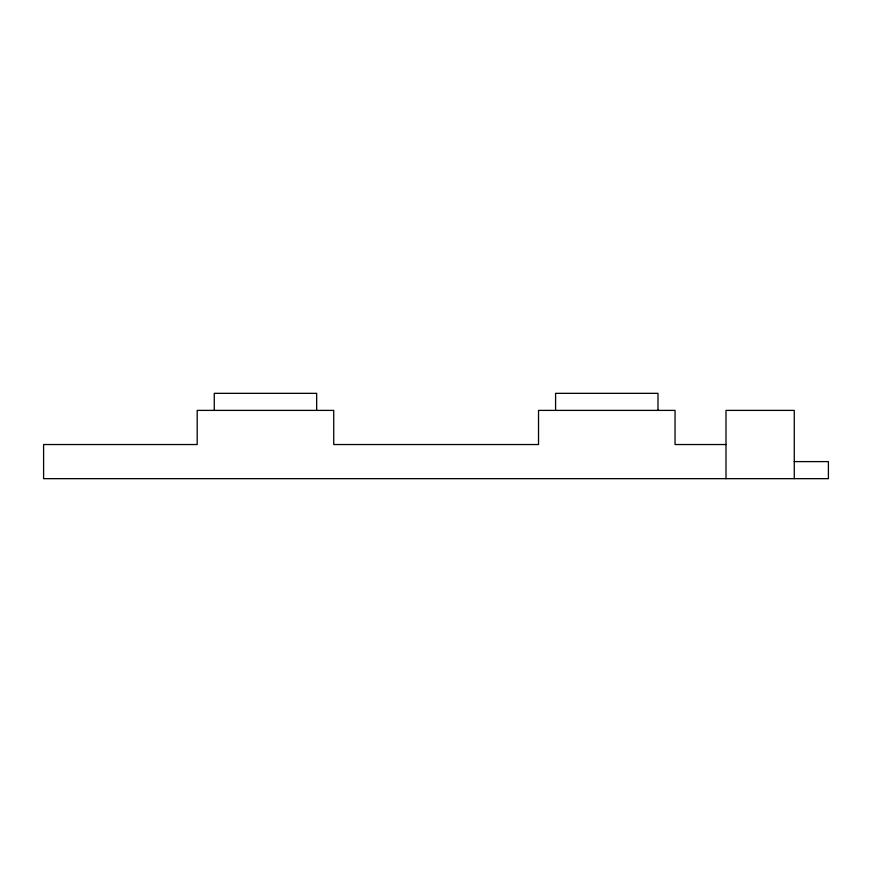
<?xml version="1.0" encoding="UTF-8"?>
<svg xmlns="http://www.w3.org/2000/svg" width="872" height="872" viewBox="0 0 872 872"><rect width="100%" height="100%" fill="white"/><g stroke="black" fill="none" stroke-linecap="round" stroke-linejoin="round"><path stroke-width="1.31" d="M726.005 444.535L675.048 444.535L675.048 410.396L538.525 410.396L538.525 444.535L333.725 444.535L333.725 410.396L197.192 410.396L197.192 444.535L43.6 444.535L43.6 478.663L828.4 478.663L828.4 461.604L794.272 461.604M794.272 478.663L794.272 410.396L726.005 410.396L726.005 478.663M657.989 410.396L657.989 393.337L555.584 393.337L555.584 410.396M316.656 410.396L316.656 393.337L214.261 393.337L214.261 410.396"/></g></svg>
